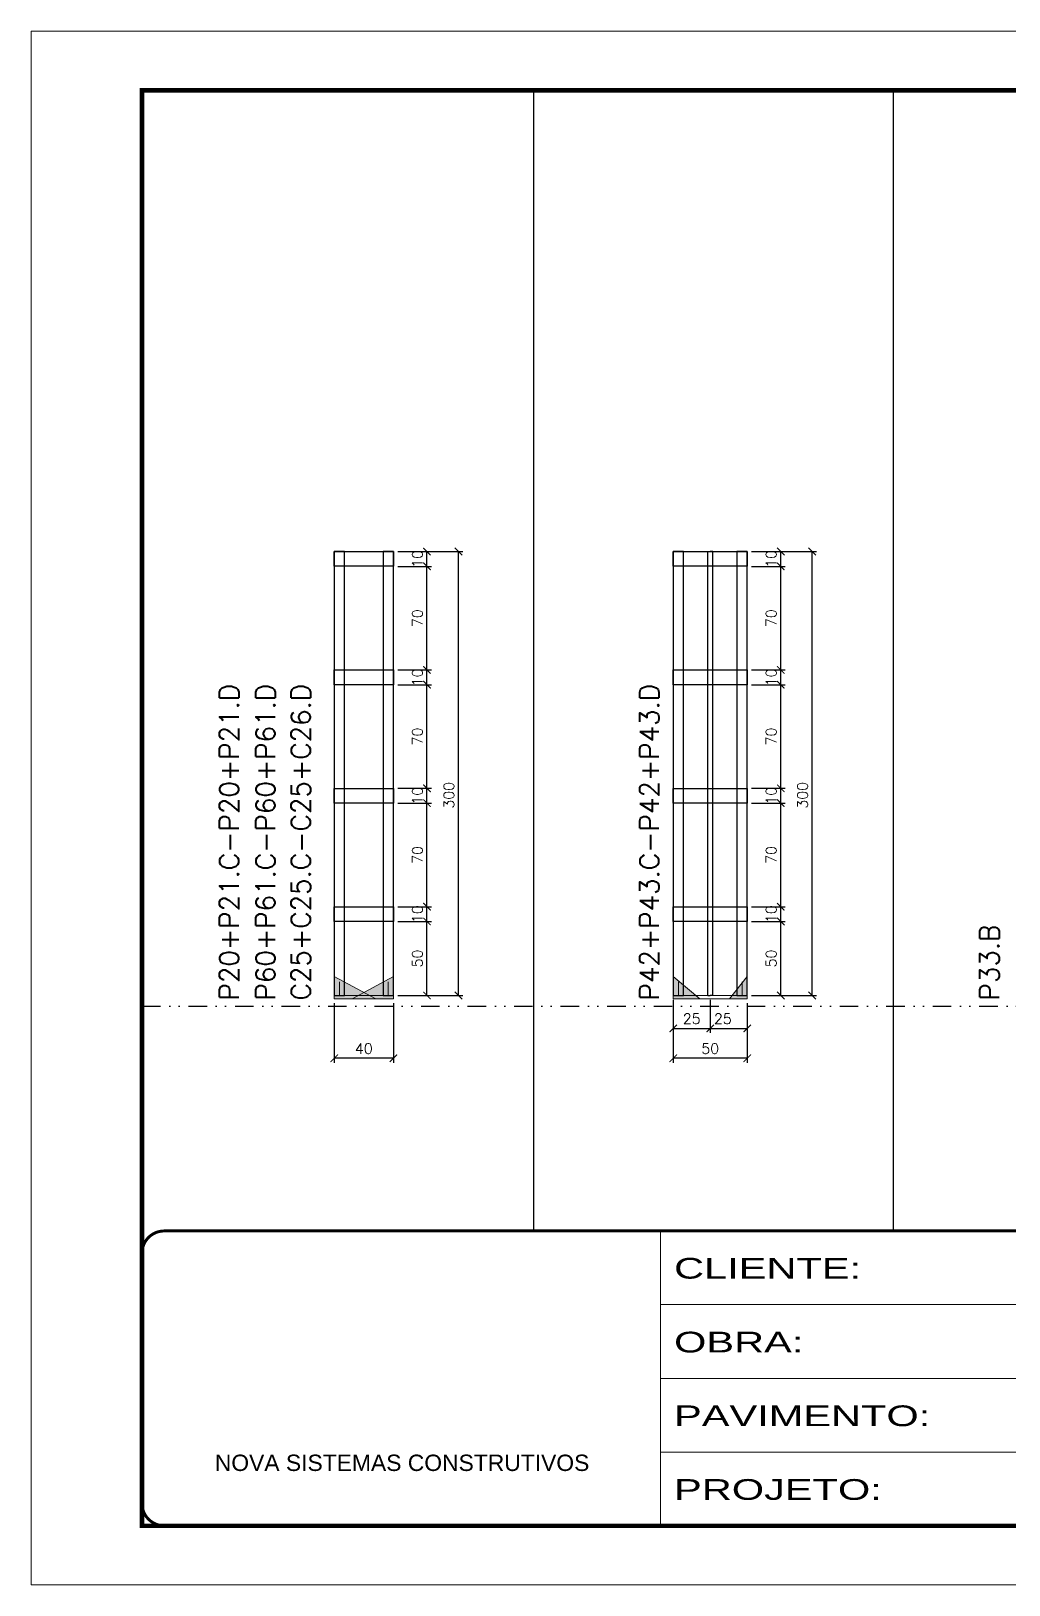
# Model space of a CAD drawing. Extents: x 2949 to 9203, y -16089 to 12527.
# Drawn here: x 2949 to 3610, y -14940 to -13890 of the extents above; entities that cross this region are included whole.
import ezdxf

# ---------------------------------------------------------------- set-up
doc = ezdxf.new("R2010")
doc.units = 0
for name, pattern in [('CONTINUO', [0]), ('DASHED', [0.75, 0.5, -0.25]), ('DIVIDE2', [0.625, 0.25, -0.125, 0, -0.125, 0, -0.125]), ('HIDDEN', [0.375, 0.25, -0.125])]:
    doc.linetypes.add(name, pattern=pattern)
for name, color, linetype in [('COTA', 241, 'Continuous'), ('Nível', 160, 'Continuous'), ('SARR_2.2x10', 60, 'Continuous'), ('SARR_3.5x7', 81, 'Continuous'), ('SARR_7x7', 40, 'Continuous'), ('Texto Nível', 251, 'Continuous')]:
    doc.layers.add(name, color=color, linetype=linetype)
for name, color, linetype, lineweight in [('Folhas', 255, 'Continuous', 9), ('Madeira', 126, 'Continuous', 18), ('Sarr 2.2x7', 40, 'Continuous', 9), ('SARRAFO DE PRESSAO', 251, 'DASHED', 9), ('Texto Seção', 7, 'Continuous', 15)]:
    doc.layers.add(name, color=color, linetype=linetype, lineweight=lineweight)
doc.styles.add('ARIAL', font='arial.ttf')
doc.styles.add('REGUA-120', font='ROMANS.shx', dxfattribs={"height": 15})
doc.styles.add('ROMANS', font='romans.shx')
doc.styles.add('Tecnologia', font='')
doc.styles.get('Tecnologia').set_extended_font_data('Forgotten Futurist')
doc.dimstyles.new('Cota Paínel', dxfattribs={"dimtxt": 7, "dimasz": 5, "dimexe": 3, "dimexo": 3, "dimgap": 3, "dimtad": 1, "dimdec": 1, "dimzin": 12, "dimdsep": 46, "dimtxsty": 'ROMANS', "dimblk": 'ARCHTICK', "dimcen": 0, "dimclrd": 4, "dimclre": 4, "dimclrt": 1, "dimadec": 1, "dimazin": 3, "dimtfac": 1, "dimtdec": 1, "dimtmove": 0, "dimatfit": 3, "dimldrblk": 'OBLIQUE', "dimfxl": 1, "dimtolj": 1, "dimtzin": 12, "dimarcsym": 0})

# ---------------------------------------------------------------- blocks, each defined once
blk = doc.blocks.new('9999999999')
at = {"color": 30, "linetype": 'CONTINUO'}
for p, q in [((98564.6, 34230.2), (98564.6, 34429.4)), ((98564.6, 34379.6), (99584, 34379.6)), ((98564.6, 34329.8), (99488, 34329.8)), ((98564.6, 34280), (99488, 34280))]:
    blk.add_line(p, q, dxfattribs=at)
at = {"color": 30, "linetype": 'CONTINUO', "const_width": 2}
blk.add_lwpolyline([(99584, 34230.2), (99584, 34414.4, 0.414214), (99569, 34429.4), (98229, 34429.4, 0.414214), (98214, 34414.4), (98214, 34245.2, 0.414214), (98229, 34230.2), (99584, 34230.2)], format="xyb", dxfattribs=at)
at = {"layer": 'Folhas'}
blk.add_lwpolyline([(98139, 34190.2), (99624, 34190.2), (99624, 35240.2), (98139, 35240.2)], close=True, dxfattribs=at)
at = {"layer": 'Folhas', "color": 30, "const_width": 3}
blk.add_lwpolyline([(98214, 34230.2), (99584, 34230.2), (99584, 35200.2), (98214, 35200.2)], close=True, dxfattribs=at)
at = {"color": 7, "linetype": 'Continuous', "ltscale": 5, "style": 'ARIAL'}
blk.add_text('NOVA SISTEMAS CONSTRUTIVOS', height=11.059, dxfattribs=at).set_placement((98263.2, 34267.2))
at = {"layer": 'Folhas', "color": 7, "style": 'Tecnologia', "width": 1.5}
for s, p in [('CLIENTE:', (98573.7, 34397.2)), ('OBRA:', (98573.7, 34347.3)), ('PAVIMENTO:', (98573.7, 34297.5)), ('PROJETO:', (98573.7, 34247.7))]:
    blk.add_text(s, height=14, dxfattribs=at).set_placement(p)
blk = doc.blocks.new('_ArchTick')
at = {"color": 0, "linetype": 'ByBlock', "const_width": 0.15}
blk.add_lwpolyline([(-0.5, -0.5), (0.5, 0.5)], dxfattribs=at)
blk = doc.blocks.new('*D3697')
at = {"layer": 'COTA', "color": 4, "lineweight": -2, "transparency": 16777216}
for p, q in [((3154, -14547.4), (3154, -14587.6)), ((3194, -14547.4), (3194, -14587.6)), ((3194, -14584.6), (3154, -14584.6))]:
    blk.add_line(p, q, dxfattribs=at)
at = {"layer": 'Defpoints', "color": 0, "transparency": 16777216}
for p in [(3154, -14544.4), (3194, -14544.4), (3154, -14584.6)]:
    blk.add_point(p, dxfattribs=at)
at = {"layer": 'COTA', "color": 4, "lineweight": -2, "transparency": 16777216, "xscale": 5, "yscale": 5, "zscale": 5, "rotation": 180}
blk.add_blockref('_ArchTick', (3154, -14584.6), dxfattribs=at)
at = {"layer": 'COTA', "color": 4, "lineweight": -2, "transparency": 16777216, "xscale": 5, "yscale": 5, "zscale": 5}
blk.add_blockref('_ArchTick', (3194, -14584.6), dxfattribs=at)
at = {"layer": 'COTA', "color": 1, "transparency": 16777216, "insert": (3174, -14578.1), "char_height": 7, "attachment_point": 5, "style": 'ROMANS'}
blk.add_mtext('\\A1;40', dxfattribs=at)
blk = doc.blocks.new('_Oblique')
at = {"color": 0, "linetype": 'ByBlock', "lineweight": -2}
blk.add_line((-0.5, -0.5), (0.5, 0.5), dxfattribs=at)
blk = doc.blocks.new('*D3698')
at = {"layer": 'COTA', "color": 4, "lineweight": -2, "transparency": 16777216}
for p, q in [((3197, -14492.2), (3219.7, -14492.2)), ((3216.7, -14542.2), (3216.7, -14492.2)), ((3197, -14542.2), (3219.7, -14542.2))]:
    blk.add_line(p, q, dxfattribs=at)
at = {"layer": 'Defpoints', "color": 0, "transparency": 16777216}
for p in [(3194, -14492.2), (3216.7, -14492.2), (3194, -14542.2)]:
    blk.add_point(p, dxfattribs=at)
at = {"layer": 'COTA', "color": 4, "lineweight": -2, "transparency": 16777216, "xscale": 5, "yscale": 5, "zscale": 5}
for p, rotation in [((3216.7, -14492.2), 90), ((3216.7, -14542.2), 270)]:
    blk.add_blockref('_ArchTick', p, dxfattribs=dict(at, rotation=rotation))
at = {"layer": 'COTA', "color": 1, "transparency": 16777216, "insert": (3210.2, -14517.2), "char_height": 7, "attachment_point": 5, "rotation": 90, "style": 'ROMANS'}
blk.add_mtext('\\A1;50', dxfattribs=at)
blk = doc.blocks.new('*D3699')
at = {"layer": 'COTA', "color": 4, "lineweight": -2, "transparency": 16777216}
for p, q in [((3197, -14482.2), (3219.7, -14482.2)), ((3216.7, -14492.2), (3216.7, -14482.2)), ((3197, -14492.2), (3219.7, -14492.2))]:
    blk.add_line(p, q, dxfattribs=at)
at = {"layer": 'Defpoints', "color": 0, "transparency": 16777216}
for p in [(3194, -14482.2), (3216.7, -14482.2), (3194, -14492.2)]:
    blk.add_point(p, dxfattribs=at)
at = {"layer": 'COTA', "color": 4, "lineweight": -2, "transparency": 16777216, "xscale": 5, "yscale": 5, "zscale": 5}
for p, rotation in [((3216.7, -14482.2), 90), ((3216.7, -14492.2), 270)]:
    blk.add_blockref('_ArchTick', p, dxfattribs=dict(at, rotation=rotation))
at = {"layer": 'COTA', "color": 1, "transparency": 16777216, "insert": (3210.2, -14487.2), "char_height": 7, "attachment_point": 5, "rotation": 90, "style": 'ROMANS'}
blk.add_mtext('\\A1;10', dxfattribs=at)
blk = doc.blocks.new('*D3700')
at = {"layer": 'COTA', "color": 4, "lineweight": -2, "transparency": 16777216}
for p, q in [((3197, -14412.2), (3219.7, -14412.2)), ((3216.7, -14482.2), (3216.7, -14412.2)), ((3197, -14482.2), (3219.7, -14482.2))]:
    blk.add_line(p, q, dxfattribs=at)
at = {"layer": 'Defpoints', "color": 0, "transparency": 16777216}
for p in [(3194, -14412.2), (3216.7, -14412.2), (3194, -14482.2)]:
    blk.add_point(p, dxfattribs=at)
at = {"layer": 'COTA', "color": 4, "lineweight": -2, "transparency": 16777216, "xscale": 5, "yscale": 5, "zscale": 5}
for p, rotation in [((3216.7, -14412.2), 90), ((3216.7, -14482.2), 270)]:
    blk.add_blockref('_ArchTick', p, dxfattribs=dict(at, rotation=rotation))
at = {"layer": 'COTA', "color": 1, "transparency": 16777216, "insert": (3210.2, -14447.2), "char_height": 7, "attachment_point": 5, "rotation": 90, "style": 'ROMANS'}
blk.add_mtext('\\A1;70', dxfattribs=at)
blk = doc.blocks.new('*D3701')
at = {"layer": 'COTA', "color": 4, "lineweight": -2, "transparency": 16777216}
for p, q in [((3197, -14402.2), (3219.7, -14402.2)), ((3216.7, -14412.2), (3216.7, -14402.2)), ((3197, -14412.2), (3219.7, -14412.2))]:
    blk.add_line(p, q, dxfattribs=at)
at = {"layer": 'Defpoints', "color": 0, "transparency": 16777216}
for p in [(3194, -14402.2), (3216.7, -14402.2), (3194, -14412.2)]:
    blk.add_point(p, dxfattribs=at)
at = {"layer": 'COTA', "color": 4, "lineweight": -2, "transparency": 16777216, "xscale": 5, "yscale": 5, "zscale": 5}
for p, rotation in [((3216.7, -14402.2), 90), ((3216.7, -14412.2), 270)]:
    blk.add_blockref('_ArchTick', p, dxfattribs=dict(at, rotation=rotation))
at = {"layer": 'COTA', "color": 1, "transparency": 16777216, "insert": (3210.2, -14407.2), "char_height": 7, "attachment_point": 5, "rotation": 90, "style": 'ROMANS'}
blk.add_mtext('\\A1;10', dxfattribs=at)
blk = doc.blocks.new('*D3702')
at = {"layer": 'COTA', "color": 4, "lineweight": -2, "transparency": 16777216}
for p, q in [((3197, -14332.2), (3219.7, -14332.2)), ((3216.7, -14402.2), (3216.7, -14332.2)), ((3197, -14402.2), (3219.7, -14402.2))]:
    blk.add_line(p, q, dxfattribs=at)
at = {"layer": 'Defpoints', "color": 0, "transparency": 16777216}
for p in [(3194, -14332.2), (3216.7, -14332.2), (3194, -14402.2)]:
    blk.add_point(p, dxfattribs=at)
at = {"layer": 'COTA', "color": 4, "lineweight": -2, "transparency": 16777216, "xscale": 5, "yscale": 5, "zscale": 5}
for p, rotation in [((3216.7, -14332.2), 90), ((3216.7, -14402.2), 270)]:
    blk.add_blockref('_ArchTick', p, dxfattribs=dict(at, rotation=rotation))
at = {"layer": 'COTA', "color": 1, "transparency": 16777216, "insert": (3210.2, -14367.2), "char_height": 7, "attachment_point": 5, "rotation": 90, "style": 'ROMANS'}
blk.add_mtext('\\A1;70', dxfattribs=at)
blk = doc.blocks.new('*D3703')
at = {"layer": 'COTA', "color": 4, "lineweight": -2, "transparency": 16777216}
for p, q in [((3197, -14322.2), (3219.7, -14322.2)), ((3197, -14332.2), (3219.7, -14332.2)), ((3216.7, -14332.2), (3216.7, -14322.2))]:
    blk.add_line(p, q, dxfattribs=at)
at = {"layer": 'Defpoints', "color": 0, "transparency": 16777216}
for p in [(3194, -14322.2), (3194, -14332.2), (3216.7, -14322.2)]:
    blk.add_point(p, dxfattribs=at)
at = {"layer": 'COTA', "color": 4, "lineweight": -2, "transparency": 16777216, "xscale": 5, "yscale": 5, "zscale": 5}
for p, rotation in [((3216.7, -14322.2), 90), ((3216.7, -14332.2), 270)]:
    blk.add_blockref('_ArchTick', p, dxfattribs=dict(at, rotation=rotation))
at = {"layer": 'COTA', "color": 1, "transparency": 16777216, "insert": (3210.2, -14327.2), "char_height": 7, "attachment_point": 5, "rotation": 90, "style": 'ROMANS'}
blk.add_mtext('\\A1;10', dxfattribs=at)
blk = doc.blocks.new('*D3704')
at = {"layer": 'COTA', "color": 4, "lineweight": -2, "transparency": 16777216}
for p, q in [((3197, -14252.2), (3219.7, -14252.2)), ((3216.7, -14322.2), (3216.7, -14252.2)), ((3197, -14322.2), (3219.7, -14322.2))]:
    blk.add_line(p, q, dxfattribs=at)
at = {"layer": 'Defpoints', "color": 0, "transparency": 16777216}
for p in [(3194, -14252.2), (3216.7, -14252.2), (3194, -14322.2)]:
    blk.add_point(p, dxfattribs=at)
at = {"layer": 'COTA', "color": 4, "lineweight": -2, "transparency": 16777216, "xscale": 5, "yscale": 5, "zscale": 5}
for p, rotation in [((3216.7, -14252.2), 90), ((3216.7, -14322.2), 270)]:
    blk.add_blockref('_ArchTick', p, dxfattribs=dict(at, rotation=rotation))
at = {"layer": 'COTA', "color": 1, "transparency": 16777216, "insert": (3210.2, -14287.2), "char_height": 7, "attachment_point": 5, "rotation": 90, "style": 'ROMANS'}
blk.add_mtext('\\A1;70', dxfattribs=at)
blk = doc.blocks.new('*D3705')
at = {"layer": 'COTA', "color": 4, "lineweight": -2, "transparency": 16777216}
for p, q in [((3197, -14242.2), (3241, -14242.2)), ((3238, -14542.2), (3238, -14242.2)), ((3197, -14542.2), (3241, -14542.2))]:
    blk.add_line(p, q, dxfattribs=at)
at = {"layer": 'Defpoints', "color": 0, "transparency": 16777216}
for p in [(3194, -14242.2), (3238, -14242.2), (3194, -14542.2)]:
    blk.add_point(p, dxfattribs=at)
at = {"layer": 'COTA', "color": 4, "lineweight": -2, "transparency": 16777216, "xscale": 5, "yscale": 5, "zscale": 5}
for p, rotation in [((3238, -14242.2), 90), ((3238, -14542.2), 270)]:
    blk.add_blockref('_ArchTick', p, dxfattribs=dict(at, rotation=rotation))
at = {"layer": 'COTA', "color": 1, "transparency": 16777216, "insert": (3231.5, -14406.9), "char_height": 7, "attachment_point": 5, "rotation": 90, "style": 'ROMANS'}
blk.add_mtext('\\A1;300', dxfattribs=at)
blk = doc.blocks.new('*D3706')
at = {"layer": 'COTA', "color": 4, "lineweight": -2, "transparency": 16777216}
for p, q in [((3197, -14242.2), (3219.7, -14242.2)), ((3216.7, -14252.2), (3216.7, -14242.2)), ((3197, -14252.2), (3219.7, -14252.2))]:
    blk.add_line(p, q, dxfattribs=at)
at = {"layer": 'Defpoints', "color": 0, "transparency": 16777216}
for p in [(3194, -14242.2), (3216.7, -14242.2), (3194, -14252.2)]:
    blk.add_point(p, dxfattribs=at)
at = {"layer": 'COTA', "color": 4, "lineweight": -2, "transparency": 16777216, "xscale": 5, "yscale": 5, "zscale": 5}
for p, rotation in [((3216.7, -14242.2), 90), ((3216.7, -14252.2), 270)]:
    blk.add_blockref('_ArchTick', p, dxfattribs=dict(at, rotation=rotation))
at = {"layer": 'COTA', "color": 1, "transparency": 16777216, "insert": (3210.2, -14247.2), "char_height": 7, "attachment_point": 5, "rotation": 90, "style": 'ROMANS'}
blk.add_mtext('\\A1;10', dxfattribs=at)
blk = doc.blocks.new('*D3714')
at = {"layer": 'COTA', "color": 4, "lineweight": -2, "transparency": 16777216}
for p, q in [((3383.2, -14560.4), (3383.2, -14587.6)), ((3433.2, -14560.4), (3433.2, -14587.6)), ((3433.2, -14584.6), (3383.2, -14584.6))]:
    blk.add_line(p, q, dxfattribs=at)
at = {"layer": 'Defpoints', "color": 0, "transparency": 16777216}
for p in [(3383.2, -14557.4), (3433.2, -14557.4), (3383.2, -14584.6)]:
    blk.add_point(p, dxfattribs=at)
at = {"layer": 'COTA', "color": 4, "lineweight": -2, "transparency": 16777216, "xscale": 5, "yscale": 5, "zscale": 5, "rotation": 180}
blk.add_blockref('_ArchTick', (3383.2, -14584.6), dxfattribs=at)
at = {"layer": 'COTA', "color": 4, "lineweight": -2, "transparency": 16777216, "xscale": 5, "yscale": 5, "zscale": 5}
blk.add_blockref('_ArchTick', (3433.2, -14584.6), dxfattribs=at)
at = {"layer": 'COTA', "color": 1, "transparency": 16777216, "insert": (3408.2, -14578.1), "char_height": 7, "attachment_point": 5, "style": 'ROMANS'}
blk.add_mtext('\\A1;50', dxfattribs=at)
blk = doc.blocks.new('*D3715')
at = {"layer": 'COTA', "color": 4, "lineweight": -2, "transparency": 16777216}
for p, q in [((3408.2, -14545.2), (3408.2, -14567.4)), ((3433.2, -14547.4), (3433.2, -14567.4)), ((3408.2, -14564.4), (3433.2, -14564.4))]:
    blk.add_line(p, q, dxfattribs=at)
at = {"layer": 'Defpoints', "color": 0, "transparency": 16777216}
for p in [(3408.2, -14542.2), (3433.2, -14544.4), (3433.2, -14564.4)]:
    blk.add_point(p, dxfattribs=at)
at = {"layer": 'COTA', "color": 4, "lineweight": -2, "transparency": 16777216, "xscale": 5, "yscale": 5, "zscale": 5, "rotation": 180}
blk.add_blockref('_ArchTick', (3408.2, -14564.4), dxfattribs=at)
at = {"layer": 'COTA', "color": 4, "lineweight": -2, "transparency": 16777216, "xscale": 5, "yscale": 5, "zscale": 5}
blk.add_blockref('_ArchTick', (3433.2, -14564.4), dxfattribs=at)
at = {"layer": 'COTA', "color": 1, "transparency": 16777216, "insert": (3416.7, -14557.9), "char_height": 7, "attachment_point": 5, "style": 'ROMANS'}
blk.add_mtext('\\A1;25', dxfattribs=at)
blk = doc.blocks.new('*D3716')
at = {"layer": 'COTA', "color": 4, "lineweight": -2, "transparency": 16777216}
for p, q in [((3383.2, -14545.2), (3383.2, -14567.4)), ((3408.2, -14545.2), (3408.2, -14567.4)), ((3383.2, -14564.4), (3408.2, -14564.4))]:
    blk.add_line(p, q, dxfattribs=at)
at = {"layer": 'Defpoints', "color": 0, "transparency": 16777216}
for p in [(3383.2, -14542.2), (3408.2, -14542.2), (3408.2, -14564.4)]:
    blk.add_point(p, dxfattribs=at)
at = {"layer": 'COTA', "color": 4, "lineweight": -2, "transparency": 16777216, "xscale": 5, "yscale": 5, "zscale": 5, "rotation": 180}
blk.add_blockref('_ArchTick', (3383.2, -14564.4), dxfattribs=at)
at = {"layer": 'COTA', "color": 4, "lineweight": -2, "transparency": 16777216, "xscale": 5, "yscale": 5, "zscale": 5}
blk.add_blockref('_ArchTick', (3408.2, -14564.4), dxfattribs=at)
at = {"layer": 'COTA', "color": 1, "transparency": 16777216, "insert": (3395.7, -14557.9), "char_height": 7, "attachment_point": 5, "style": 'ROMANS'}
blk.add_mtext('\\A1;25', dxfattribs=at)
blk = doc.blocks.new('*D3717')
at = {"layer": 'COTA', "color": 4, "lineweight": -2, "transparency": 16777216}
for p, q in [((3436.2, -14492.2), (3458.9, -14492.2)), ((3455.9, -14542.2), (3455.9, -14492.2)), ((3436.2, -14542.2), (3458.9, -14542.2))]:
    blk.add_line(p, q, dxfattribs=at)
at = {"layer": 'Defpoints', "color": 0, "transparency": 16777216}
for p in [(3433.2, -14492.2), (3455.9, -14492.2), (3433.2, -14542.2)]:
    blk.add_point(p, dxfattribs=at)
at = {"layer": 'COTA', "color": 4, "lineweight": -2, "transparency": 16777216, "xscale": 5, "yscale": 5, "zscale": 5}
for p, rotation in [((3455.9, -14492.2), 90), ((3455.9, -14542.2), 270)]:
    blk.add_blockref('_ArchTick', p, dxfattribs=dict(at, rotation=rotation))
at = {"layer": 'COTA', "color": 1, "transparency": 16777216, "insert": (3449.4, -14517.2), "char_height": 7, "attachment_point": 5, "rotation": 90, "style": 'ROMANS'}
blk.add_mtext('\\A1;50', dxfattribs=at)
blk = doc.blocks.new('*D3718')
at = {"layer": 'COTA', "color": 4, "lineweight": -2, "transparency": 16777216}
for p, q in [((3436.2, -14482.2), (3458.9, -14482.2)), ((3455.9, -14492.2), (3455.9, -14482.2)), ((3436.2, -14492.2), (3458.9, -14492.2))]:
    blk.add_line(p, q, dxfattribs=at)
at = {"layer": 'Defpoints', "color": 0, "transparency": 16777216}
for p in [(3433.2, -14482.2), (3455.9, -14482.2), (3433.2, -14492.2)]:
    blk.add_point(p, dxfattribs=at)
at = {"layer": 'COTA', "color": 4, "lineweight": -2, "transparency": 16777216, "xscale": 5, "yscale": 5, "zscale": 5}
for p, rotation in [((3455.9, -14482.2), 90), ((3455.9, -14492.2), 270)]:
    blk.add_blockref('_ArchTick', p, dxfattribs=dict(at, rotation=rotation))
at = {"layer": 'COTA', "color": 1, "transparency": 16777216, "insert": (3449.4, -14487.2), "char_height": 7, "attachment_point": 5, "rotation": 90, "style": 'ROMANS'}
blk.add_mtext('\\A1;10', dxfattribs=at)
blk = doc.blocks.new('*D3719')
at = {"layer": 'COTA', "color": 4, "lineweight": -2, "transparency": 16777216}
for p, q in [((3436.2, -14412.2), (3458.9, -14412.2)), ((3455.9, -14482.2), (3455.9, -14412.2)), ((3436.2, -14482.2), (3458.9, -14482.2))]:
    blk.add_line(p, q, dxfattribs=at)
at = {"layer": 'Defpoints', "color": 0, "transparency": 16777216}
for p in [(3433.2, -14412.2), (3455.9, -14412.2), (3433.2, -14482.2)]:
    blk.add_point(p, dxfattribs=at)
at = {"layer": 'COTA', "color": 4, "lineweight": -2, "transparency": 16777216, "xscale": 5, "yscale": 5, "zscale": 5}
for p, rotation in [((3455.9, -14412.2), 90), ((3455.9, -14482.2), 270)]:
    blk.add_blockref('_ArchTick', p, dxfattribs=dict(at, rotation=rotation))
at = {"layer": 'COTA', "color": 1, "transparency": 16777216, "insert": (3449.4, -14447.2), "char_height": 7, "attachment_point": 5, "rotation": 90, "style": 'ROMANS'}
blk.add_mtext('\\A1;70', dxfattribs=at)
blk = doc.blocks.new('*D3720')
at = {"layer": 'COTA', "color": 4, "lineweight": -2, "transparency": 16777216}
for p, q in [((3436.2, -14402.2), (3458.9, -14402.2)), ((3455.9, -14412.2), (3455.9, -14402.2)), ((3436.2, -14412.2), (3458.9, -14412.2))]:
    blk.add_line(p, q, dxfattribs=at)
at = {"layer": 'Defpoints', "color": 0, "transparency": 16777216}
for p in [(3433.2, -14402.2), (3455.9, -14402.2), (3433.2, -14412.2)]:
    blk.add_point(p, dxfattribs=at)
at = {"layer": 'COTA', "color": 4, "lineweight": -2, "transparency": 16777216, "xscale": 5, "yscale": 5, "zscale": 5}
for p, rotation in [((3455.9, -14402.2), 90), ((3455.9, -14412.2), 270)]:
    blk.add_blockref('_ArchTick', p, dxfattribs=dict(at, rotation=rotation))
at = {"layer": 'COTA', "color": 1, "transparency": 16777216, "insert": (3449.4, -14407.2), "char_height": 7, "attachment_point": 5, "rotation": 90, "style": 'ROMANS'}
blk.add_mtext('\\A1;10', dxfattribs=at)
blk = doc.blocks.new('*D3721')
at = {"layer": 'COTA', "color": 4, "lineweight": -2, "transparency": 16777216}
for p, q in [((3436.2, -14332.2), (3458.9, -14332.2)), ((3455.9, -14402.2), (3455.9, -14332.2)), ((3436.2, -14402.2), (3458.9, -14402.2))]:
    blk.add_line(p, q, dxfattribs=at)
at = {"layer": 'Defpoints', "color": 0, "transparency": 16777216}
for p in [(3433.2, -14332.2), (3455.9, -14332.2), (3433.2, -14402.2)]:
    blk.add_point(p, dxfattribs=at)
at = {"layer": 'COTA', "color": 4, "lineweight": -2, "transparency": 16777216, "xscale": 5, "yscale": 5, "zscale": 5}
for p, rotation in [((3455.9, -14332.2), 90), ((3455.9, -14402.2), 270)]:
    blk.add_blockref('_ArchTick', p, dxfattribs=dict(at, rotation=rotation))
at = {"layer": 'COTA', "color": 1, "transparency": 16777216, "insert": (3449.4, -14367.2), "char_height": 7, "attachment_point": 5, "rotation": 90, "style": 'ROMANS'}
blk.add_mtext('\\A1;70', dxfattribs=at)
blk = doc.blocks.new('*D3710')
at = {"layer": 'COTA', "color": 4, "lineweight": -2, "transparency": 16777216}
for p, q in [((3436.2, -14322.2), (3458.9, -14322.2)), ((3436.2, -14332.2), (3458.9, -14332.2)), ((3455.9, -14332.2), (3455.9, -14322.2))]:
    blk.add_line(p, q, dxfattribs=at)
at = {"layer": 'Defpoints', "color": 0, "transparency": 16777216}
for p in [(3433.2, -14322.2), (3433.2, -14332.2), (3455.9, -14322.2)]:
    blk.add_point(p, dxfattribs=at)
at = {"layer": 'COTA', "color": 4, "lineweight": -2, "transparency": 16777216, "xscale": 5, "yscale": 5, "zscale": 5}
for p, rotation in [((3455.9, -14322.2), 90), ((3455.9, -14332.2), 270)]:
    blk.add_blockref('_ArchTick', p, dxfattribs=dict(at, rotation=rotation))
at = {"layer": 'COTA', "color": 1, "transparency": 16777216, "insert": (3449.4, -14327.2), "char_height": 7, "attachment_point": 5, "rotation": 90, "style": 'ROMANS'}
blk.add_mtext('\\A1;10', dxfattribs=at)
blk = doc.blocks.new('*D3711')
at = {"layer": 'COTA', "color": 4, "lineweight": -2, "transparency": 16777216}
for p, q in [((3436.2, -14252.2), (3458.9, -14252.2)), ((3455.9, -14322.2), (3455.9, -14252.2)), ((3436.2, -14322.2), (3458.9, -14322.2))]:
    blk.add_line(p, q, dxfattribs=at)
at = {"layer": 'Defpoints', "color": 0, "transparency": 16777216}
for p in [(3433.2, -14252.2), (3455.9, -14252.2), (3433.2, -14322.2)]:
    blk.add_point(p, dxfattribs=at)
at = {"layer": 'COTA', "color": 4, "lineweight": -2, "transparency": 16777216, "xscale": 5, "yscale": 5, "zscale": 5}
for p, rotation in [((3455.9, -14252.2), 90), ((3455.9, -14322.2), 270)]:
    blk.add_blockref('_ArchTick', p, dxfattribs=dict(at, rotation=rotation))
at = {"layer": 'COTA', "color": 1, "transparency": 16777216, "insert": (3449.4, -14287.2), "char_height": 7, "attachment_point": 5, "rotation": 90, "style": 'ROMANS'}
blk.add_mtext('\\A1;70', dxfattribs=at)
blk = doc.blocks.new('*D3712')
at = {"layer": 'COTA', "color": 4, "lineweight": -2, "transparency": 16777216}
for p, q in [((3436.2, -14242.2), (3480.1, -14242.2)), ((3477.1, -14542.2), (3477.1, -14242.2)), ((3436.2, -14542.2), (3480.1, -14542.2))]:
    blk.add_line(p, q, dxfattribs=at)
at = {"layer": 'Defpoints', "color": 0, "transparency": 16777216}
for p in [(3433.2, -14242.2), (3477.1, -14242.2), (3433.2, -14542.2)]:
    blk.add_point(p, dxfattribs=at)
at = {"layer": 'COTA', "color": 4, "lineweight": -2, "transparency": 16777216, "xscale": 5, "yscale": 5, "zscale": 5}
for p, rotation in [((3477.1, -14242.2), 90), ((3477.1, -14542.2), 270)]:
    blk.add_blockref('_ArchTick', p, dxfattribs=dict(at, rotation=rotation))
at = {"layer": 'COTA', "color": 1, "transparency": 16777216, "insert": (3470.6, -14406.9), "char_height": 7, "attachment_point": 5, "rotation": 90, "style": 'ROMANS'}
blk.add_mtext('\\A1;300', dxfattribs=at)
blk = doc.blocks.new('*D3713')
at = {"layer": 'COTA', "color": 4, "lineweight": -2, "transparency": 16777216}
for p, q in [((3436.2, -14242.2), (3458.9, -14242.2)), ((3455.9, -14252.2), (3455.9, -14242.2)), ((3436.2, -14252.2), (3458.9, -14252.2))]:
    blk.add_line(p, q, dxfattribs=at)
at = {"layer": 'Defpoints', "color": 0, "transparency": 16777216}
for p in [(3433.2, -14242.2), (3455.9, -14242.2), (3433.2, -14252.2)]:
    blk.add_point(p, dxfattribs=at)
at = {"layer": 'COTA', "color": 4, "lineweight": -2, "transparency": 16777216, "xscale": 5, "yscale": 5, "zscale": 5}
for p, rotation in [((3455.9, -14242.2), 90), ((3455.9, -14252.2), 270)]:
    blk.add_blockref('_ArchTick', p, dxfattribs=dict(at, rotation=rotation))
at = {"layer": 'COTA', "color": 1, "transparency": 16777216, "insert": (3449.4, -14247.2), "char_height": 7, "attachment_point": 5, "rotation": 90, "style": 'ROMANS'}
blk.add_mtext('\\A1;10', dxfattribs=at)

msp = doc.modelspace()

# ---------------------------------------------------------------- hatches: boundary and pattern name
at = {"layer": 'Madeira'}
h = msp.add_hatch(color=252, dxfattribs=at)
h.dxf.hatch_style = 2
h.paths.add_polyline_path([(3154.03, -14529.41), (3154.03, -14544.41), (3182.03, -14544.41)])
h = msp.add_hatch(color=252, dxfattribs=at)
h.dxf.hatch_style = 2
h.paths.add_polyline_path([(3194.03, -14529.41), (3194.03, -14544.41), (3166.03, -14544.41)])
h = msp.add_hatch(color=252, dxfattribs=at)
h.dxf.hatch_style = 2
h.paths.add_polyline_path([(3383.23, -14529.41), (3383.23, -14544.41), (3401.23, -14544.41)])
h = msp.add_hatch(color=252, dxfattribs=at)
h.dxf.hatch_style = 2
h.paths.add_polyline_path([(3433.23, -14529.41), (3433.23, -14544.41), (3421.23, -14544.41)])

# ---------------------------------------------------------------- linework, layer by layer
for p, q in [((3154.03, -14542.21), (3154.03, -14544.41)), ((3154.03, -14542.21), (3154.03, -14544.41)), ((3154.03, -14542.21), (3154.03, -14544.41)), ((3383.23, -14542.21), (3383.23, -14544.41)), ((3383.23, -14542.21), (3383.23, -14544.41)), ((3383.23, -14542.21), (3383.23, -14544.41))]:
    msp.add_line(p, q, dxfattribs=at)
at = {"layer": 'Madeira', "color": 1, "linetype": 'HIDDEN'}
for p, q in [((3163.87, -14542.21), (3154.03, -14542.21)), ((3163.87, -14542.21), (3154.03, -14542.21)), ((3179.83, -14542.21), (3154.03, -14542.21)), ((3157.53, -14532.91), (3157.53, -14542.21)), ((3157.53, -14532.91), (3157.53, -14542.21)), ((3161.03, -14536.41), (3161.03, -14542.21)), ((3168.23, -14542.21), (3194.03, -14542.21)), ((3184.2, -14542.21), (3194.03, -14542.21)), ((3184.2, -14542.21), (3194.03, -14542.21)), ((3190.53, -14532.91), (3190.53, -14542.21)), ((3190.53, -14532.91), (3190.53, -14542.21)), ((3393.06, -14542.21), (3383.23, -14542.21)), ((3393.06, -14542.21), (3383.23, -14542.21)), ((3399.03, -14542.21), (3383.23, -14542.21)), ((3386.73, -14532.91), (3386.73, -14542.21)), ((3386.73, -14532.91), (3386.73, -14542.21)), ((3390.23, -14536.41), (3390.23, -14542.21)), ((3423.39, -14542.21), (3433.23, -14542.21)), ((3423.39, -14542.21), (3433.23, -14542.21)), ((3423.43, -14542.21), (3433.23, -14542.21)), ((3429.73, -14532.91), (3429.73, -14542.21)), ((3429.73, -14532.91), (3429.73, -14542.21))]:
    msp.add_line(p, q, dxfattribs=at)
at = {"layer": 'Madeira', "color": 0}
for points in [[(3154.03, -14529.41), (3154.03, -14544.41), (3182.03, -14544.41), (3154.03, -14529.41)], [(3194.03, -14529.41), (3194.03, -14544.41), (3166.03, -14544.41), (3194.03, -14529.41)], [(3383.23, -14529.41), (3383.23, -14544.41), (3401.23, -14544.41), (3383.23, -14529.41)], [(3433.23, -14529.41), (3433.23, -14544.41), (3421.23, -14544.41), (3433.23, -14529.41)]]:
    msp.add_lwpolyline(points, dxfattribs=at)
at = {"layer": 'Nível', "color": 4, "linetype": 'DIVIDE2', "ltscale": 50}
msp.add_line((3024.03, -14549.41), (4394.03, -14549.41), dxfattribs=at)
at = {"layer": 'Sarr 2.2x7'}
for points in [[(3194.03, -14542.21), (3154.03, -14542.21), (3154.03, -14544.41), (3194.03, -14544.41)], [(3433.23, -14542.21), (3383.23, -14542.21), (3383.23, -14544.41), (3433.23, -14544.41)]]:
    msp.add_lwpolyline(points, close=True, dxfattribs=at)
at = {"layer": 'SARR_2.2x10'}
for points in [[(3154.03, -14242.18), (3194.04, -14242.18), (3194.04, -14252.18), (3154.03, -14252.18)], [(3383.23, -14242.18), (3433.23, -14242.18), (3433.23, -14252.18), (3383.23, -14252.18)], [(3154.03, -14322.21), (3194.04, -14322.21), (3194.04, -14332.21), (3154.03, -14332.21)], [(3383.23, -14322.21), (3433.23, -14322.21), (3433.23, -14332.21), (3383.23, -14332.21)], [(3154.03, -14402.21), (3194.04, -14402.21), (3194.04, -14412.21), (3154.03, -14412.21)], [(3383.23, -14402.21), (3433.23, -14402.21), (3433.23, -14412.21), (3383.23, -14412.21)], [(3154.03, -14482.21), (3194.04, -14482.21), (3194.04, -14492.21), (3154.03, -14492.21)], [(3383.23, -14482.21), (3433.23, -14482.21), (3433.23, -14492.21), (3383.23, -14492.21)]]:
    msp.add_lwpolyline(points, close=True, dxfattribs=at)
at = {"layer": 'SARR_3.5x7'}
for p, q in [((3406.48, -14542.21), (3406.48, -14242.21)), ((3406.48, -14242.21), (3408.23, -14242.21)), ((3409.98, -14242.21), (3408.23, -14242.21)), ((3409.98, -14542.21), (3409.98, -14242.21)), ((3406.48, -14542.21), (3408.23, -14542.21)), ((3409.98, -14542.21), (3408.23, -14542.21))]:
    msp.add_line(p, q, dxfattribs=at)
at = {"layer": 'SARR_7x7'}
for points in [[(3154.03, -14542.21), (3161.03, -14542.21), (3161.04, -14242.21), (3154.04, -14242.21)], [(3187.03, -14542.21), (3194.03, -14542.21), (3194.04, -14242.21), (3187.04, -14242.21)], [(3383.23, -14542.21), (3390.23, -14542.21), (3390.23, -14242.21), (3383.23, -14242.21)], [(3426.23, -14542.21), (3433.23, -14542.21), (3433.23, -14242.21), (3426.23, -14242.21)]]:
    msp.add_lwpolyline(points, close=True, dxfattribs=at)
at = {"layer": 'Texto Nível'}
for p, q in [((3289.03, -14701.25), (3289.03, -13930.49)), ((3532.2, -14701.25), (3532.2, -13930.49))]:
    msp.add_line(p, q, dxfattribs=at)

# ---------------------------------------------------------------- block references
at = {"layer": 'SARRAFO DE PRESSAO', "color": 6, "linetype": 'ByBlock'}
msp.add_blockref('9999999999', (-95189.94, -49130.7), dxfattribs=at)

# ---------------------------------------------------------------- texts
at = {"layer": 'Texto Seção', "style": 'REGUA-120'}
for s, p in [('P20+P21.C-P20+P21.D', (3089.48, -14545.52)), ('P60+P61.C-P60+P61.D', (3114.03, -14545.52)), ('C25+C25.C-C25+C26.D', (3137.91, -14545.52)), ('P42+P43.C-P42+P43.D', (3373.54, -14545.52)), ('P33.B', (3603.47, -14545.52))]:
    msp.add_text(s, height=13, rotation=90, dxfattribs=at).set_placement(p)

# ---------------------------------------------------------------- dimensions: what is measured, and where the dimension line sits
at = {"layer": 'COTA'}
for base, p1, p2, picture, middle in [((3216.73, -14242.18), (3194.03, -14252.18), (3194.03, -14242.18), '*D3706', (3216.73, -14247.18)), ((3237.95, -14242.21), (3194.03, -14542.25), (3194.04, -14242.21), '*D3705', (3237.95, -14406.91)), ((3455.93, -14242.18), (3433.23, -14252.18), (3433.23, -14242.18), '*D3713', (3455.93, -14247.18)), ((3477.14, -14242.21), (3433.23, -14542.25), (3433.23, -14242.21), '*D3712', (3477.14, -14406.91)), ((3216.73, -14322.21), (3194.03, -14332.21), (3194.03, -14322.21), '*D3703', (3216.73, -14327.21)), ((3455.93, -14322.21), (3433.23, -14332.21), (3433.23, -14322.21), '*D3710', (3455.93, -14327.21)), ((3216.73, -14402.21), (3194.03, -14412.21), (3194.03, -14402.21), '*D3701', (3216.73, -14407.21)), ((3455.93, -14402.21), (3433.23, -14412.21), (3433.23, -14402.21), '*D3720', (3455.93, -14407.21)), ((3216.73, -14482.21), (3194.03, -14492.21), (3194.03, -14482.21), '*D3699', (3216.73, -14487.21)), ((3455.93, -14482.21), (3433.23, -14492.21), (3433.23, -14482.21), '*D3718', (3455.93, -14487.21))]:
    dim = msp.add_linear_dim(base=base, p1=p1, p2=p2, angle=90, dimstyle='Cota Paínel', dxfattribs=at)
    dim.commit()
    dim.dimension.update_dxf_attribs({"geometry": picture, "text_midpoint": middle, "dimtype": 160})
for base, p1, p2, angle, picture, middle in [((3216.73, -14252.21), (3194.03, -14322.21), (3194.04, -14252.21), 90, '*D3704', (3210.23, -14287.21)), ((3455.93, -14252.21), (3433.23, -14322.21), (3433.23, -14252.21), 90, '*D3711', (3449.43, -14287.21)), ((3216.73, -14332.21), (3194.03, -14402.21), (3194.03, -14332.21), 90, '*D3702', (3210.23, -14367.21)), ((3455.93, -14332.21), (3433.23, -14402.21), (3433.23, -14332.21), 90, '*D3721', (3449.43, -14367.21)), ((3216.73, -14412.21), (3194.03, -14482.21), (3194.03, -14412.21), 90, '*D3700', (3210.23, -14447.21)), ((3455.93, -14412.21), (3433.23, -14482.21), (3433.23, -14412.21), 90, '*D3719', (3449.43, -14447.21)), ((3216.73, -14492.21), (3194.03, -14542.21), (3194.03, -14492.21), 90, '*D3698', (3210.23, -14517.21)), ((3455.93, -14492.21), (3433.23, -14542.21), (3433.23, -14492.21), 90, '*D3717', (3449.43, -14517.21)), ((3154.03, -14584.59), (3194.03, -14544.41), (3154.03, -14544.41), 180, '*D3697', (3174.03, -14578.09)), ((3383.23, -14584.59), (3433.23, -14557.41), (3383.23, -14557.41), 180, '*D3714', (3408.23, -14578.09))]:
    dim = msp.add_linear_dim(base=base, p1=p1, p2=p2, angle=angle, dimstyle='Cota Paínel', dxfattribs=at)
    dim.commit()
    dim.dimension.update_dxf_attribs({"geometry": picture, "text_midpoint": middle})
dim = msp.add_linear_dim(base=(3408.23, -14564.41), p1=(3383.23, -14542.21), p2=(3408.23, -14542.21), dimstyle='Cota Paínel', dxfattribs=at)
dim.commit()
dim.dimension.update_dxf_attribs({"geometry": '*D3716', "text_midpoint": (3395.73, -14557.91)})
dim = msp.add_linear_dim(base=(3433.23, -14564.41), p1=(3408.23, -14542.21), p2=(3433.23, -14544.41), dimstyle='Cota Paínel', dxfattribs=at)
dim.commit()
dim.dimension.update_dxf_attribs({"geometry": '*D3715', "text_midpoint": (3416.73, -14564.41), "dimtype": 160})

doc.saveas('drawing.dxf')
